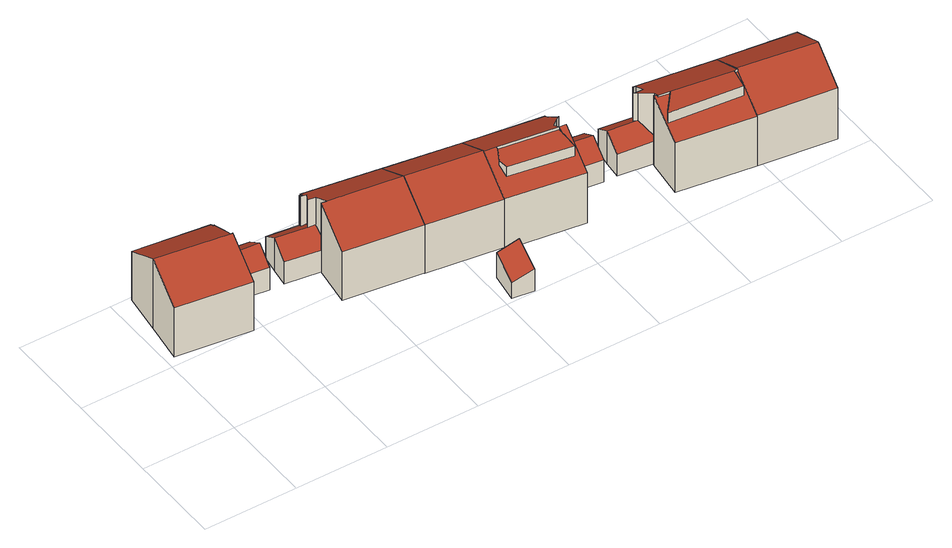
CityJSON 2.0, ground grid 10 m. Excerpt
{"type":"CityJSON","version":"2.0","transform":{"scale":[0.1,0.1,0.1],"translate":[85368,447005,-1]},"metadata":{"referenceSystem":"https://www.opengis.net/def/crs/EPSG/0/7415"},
"CityObjects":{
"building1":{"type":"Building","attributes":{"b3_bag_bag_overlap":0,"b3_dak_type":"slanted","b3_extrusie":0,"b3_h_dak_50p":6.65,"b3_h_dak_70p":7.26,"b3_h_dak_max":8.18,"b3_h_dak_min":2.48,"b3_h_maaiveld":-0.177,"b3_is_glas_dak":false,"b3_kas_warenhuis":false,"b3_mutatie_AHN3_AHN4":false,"b3_mutatie_AHN4_AHN5":false,"b3_n_vlakken":4,"b3_rmse_lod12":1.86,"b3_rmse_lod13":0.82,"b3_rmse_lod22":0.061,"b3_succes":true,"b3_t_run":104,"b3_val3dity_lod12":"[]","b3_val3dity_lod13":"[]","b3_val3dity_lod22":"[]","b3_volume_lod12":634.52,"b3_volume_lod13":588.98,"b3_volume_lod22":550.48,"geconstateerd":false,"oorspronkelijkbouwjaar":1955,"rf_force_lod11":false,"status":"Pand in gebruik","b3_opp_grond":85.35,"b3_opp_dak_plat":0,"b3_opp_dak_schuin":99.11,"b3_opp_scheidingsmuur":61.45,"b3_opp_buitenmuur":178.75,"b3_bouwlagen":3},"children":["building1-1"]},
"building1-1":{"type":"BuildingPart","parents":["building1"],"geometry":[{"type":"Solid","lod":"2.2","boundaries":[[[[0,1,2,3,4,5,6,7,8,9,10,11]],[[12,6,5,13]],[[14,7,6,12]],[[15,3,2,16]],[[16,2,1,17]],[[13,5,4,18]],[[19,20,21,22]],[[23,15,20,19]],[[24,8,7,14]],[[25,10,9,26]],[[27,28,11,10,25]],[[26,9,8,24]],[[22,21,29,30]],[[31,0,11,28]],[[30,29,28,27]],[[18,4,3,15,23]],[[17,1,0,31]],[[20,15,16,17,21]],[[30,27,25,26,24,14,12,19,22]],[[18,23,19,12,13]],[[17,31,28,29,21]]]],"semantics":{"surfaces":[{"type":"GroundSurface"},{"type":"WallSurface","on_footprint_edge":true},{"type":"WallSurface","on_footprint_edge":false},{"type":"RoofSurface","b3_h_dak_50p":3.44,"b3_h_dak_70p":3.69,"b3_h_dak_max":7.64,"b3_h_dak_min":2.67,"b3_azimut":187.67,"b3_hellingshoek":34.48},{"type":"RoofSurface","b3_h_dak_50p":6.74,"b3_h_dak_70p":7.26,"b3_h_dak_max":8.31,"b3_h_dak_min":5.56,"b3_azimut":7.14,"b3_hellingshoek":29.24},{"type":"RoofSurface","b3_h_dak_50p":7.09,"b3_h_dak_70p":7.57,"b3_h_dak_max":8.31,"b3_h_dak_min":5.82,"b3_azimut":188.24,"b3_hellingshoek":29.89},{"type":"RoofSurface","b3_h_dak_50p":3.07,"b3_h_dak_70p":3.37,"b3_h_dak_max":6.5,"b3_h_dak_min":2.29,"b3_azimut":6.94,"b3_hellingshoek":34.75}],"values":[[0,1,1,1,1,1,2,2,1,1,1,1,2,1,2,1,1,3,4,5,6]]}}]},
"building2":{"type":"Building","attributes":{"b3_bag_bag_overlap":0,"b3_dak_type":"slanted","b3_extrusie":0,"b3_h_dak_50p":6.77,"b3_h_dak_70p":7.34,"b3_h_dak_max":8.46,"b3_h_dak_min":2.53,"b3_h_maaiveld":-0.144,"b3_is_glas_dak":false,"b3_kas_warenhuis":false,"b3_mutatie_AHN3_AHN4":false,"b3_mutatie_AHN4_AHN5":false,"b3_n_vlakken":4,"b3_rmse_lod12":1.77,"b3_rmse_lod13":0.815,"b3_rmse_lod22":0.0645,"b3_succes":true,"b3_t_run":55,"b3_val3dity_lod12":"[]","b3_val3dity_lod13":"[]","b3_val3dity_lod22":"[]","b3_volume_lod12":651.35,"b3_volume_lod13":602.45,"b3_volume_lod22":562.8,"geconstateerd":false,"oorspronkelijkbouwjaar":1955,"rf_force_lod11":false,"status":"Pand in gebruik","b3_opp_grond":87.09,"b3_opp_dak_plat":0,"b3_opp_dak_schuin":100.43,"b3_opp_scheidingsmuur":61.87,"b3_opp_buitenmuur":189.91,"b3_bouwlagen":3},"children":["building2-1"]},
"building2-1":{"type":"BuildingPart","parents":["building2"],"geometry":[{"type":"Solid","lod":"2.2","boundaries":[[[[32,33,34,35,36,37,38,39,40,41,42]],[[43,44,41,40,45]],[[46,42,41,44]],[[47,36,35,48]],[[45,40,39,49]],[[50,37,36,47]],[[51,34,33,52]],[[53,54,44,43]],[[55,56,54,53]],[[57,32,42,46]],[[58,59,56,55]],[[49,39,38,60]],[[48,35,34,51,61]],[[61,51,62,63]],[[60,38,37,50]],[[52,33,32,57]],[[63,62,64,65]],[[65,64,59,58]],[[56,59,57,46,44,54]],[[60,53,43,45,49]],[[59,64,62,51,52,57]],[[65,58,55,53,60,50,47,48,61,63]]]],"semantics":{"surfaces":[{"type":"GroundSurface"},{"type":"WallSurface","on_footprint_edge":true},{"type":"WallSurface","on_footprint_edge":false},{"type":"RoofSurface","b3_h_dak_50p":3.46,"b3_h_dak_70p":3.79,"b3_h_dak_max":8.07,"b3_h_dak_min":2.71,"b3_azimut":187.86,"b3_hellingshoek":34.85},{"type":"RoofSurface","b3_h_dak_50p":7.16,"b3_h_dak_70p":7.65,"b3_h_dak_max":8.38,"b3_h_dak_min":5.91,"b3_azimut":186.66,"b3_hellingshoek":29.55},{"type":"RoofSurface","b3_h_dak_50p":3.06,"b3_h_dak_70p":3.36,"b3_h_dak_max":6.4,"b3_h_dak_min":2.31,"b3_azimut":8.12,"b3_hellingshoek":35.27},{"type":"RoofSurface","b3_h_dak_50p":6.87,"b3_h_dak_70p":7.36,"b3_h_dak_max":8.38,"b3_h_dak_min":5.63,"b3_azimut":9.1,"b3_hellingshoek":29.35}],"values":[[0,1,1,1,1,1,1,2,2,1,2,1,1,2,1,1,2,2,3,4,5,6]]}}]},
"building3":{"type":"Building","attributes":{"b3_dak_type":"slanted","b3_extrusie":0,"b3_h_dak_50p":2.38,"b3_h_dak_70p":2.43,"b3_h_dak_max":2.95,"b3_h_dak_min":1.64,"b3_h_maaiveld":-0.483,"b3_is_glas_dak":false,"b3_kas_warenhuis":false,"b3_mutatie_AHN3_AHN4":false,"b3_mutatie_AHN4_AHN5":false,"b3_n_vlakken":2,"b3_rmse_lod12":0.326,"b3_rmse_lod13":0.326,"b3_rmse_lod22":0.226,"b3_succes":true,"b3_t_run":54,"b3_val3dity_lod12":"[]","b3_val3dity_lod13":"[]","b3_val3dity_lod22":"[]","b3_volume_lod12":21.79,"b3_volume_lod13":21.79,"b3_volume_lod22":21.2,"geconstateerd":false,"oorspronkelijkbouwjaar":1955,"rf_force_lod11":false,"status":"Pand in gebruik","b3_opp_grond":7.5,"b3_opp_dak_plat":0,"b3_opp_dak_schuin":8.28,"b3_opp_scheidingsmuur":0,"b3_opp_buitenmuur":31.36},"children":["building3-1"]},
"building3-1":{"type":"BuildingPart","parents":["building3"],"geometry":[{"type":"Solid","lod":"2.2","boundaries":[[[[66,67,68,69]],[[70,68,67,71]],[[72,69,68,70]],[[73,66,69,72]],[[71,67,66,73]],[[71,73,72,70]]]],"semantics":{"surfaces":[{"type":"GroundSurface"},{"type":"WallSurface","on_footprint_edge":true},{"type":"RoofSurface","b3_h_dak_50p":2.43,"b3_h_dak_70p":2.64,"b3_h_dak_max":3.27,"b3_h_dak_min":1.64,"b3_azimut":234.89,"b3_hellingshoek":25.06}],"values":[[0,1,1,1,1,2]]}}]},
"building4":{"type":"Building","attributes":{"b3_bag_bag_overlap":0,"b3_dak_type":"slanted","b3_extrusie":0,"b3_h_dak_50p":6.88,"b3_h_dak_70p":7.36,"b3_h_dak_max":8.22,"b3_h_dak_min":5.63,"b3_h_maaiveld":-0.236,"b3_is_glas_dak":false,"b3_kas_warenhuis":false,"b3_mutatie_AHN3_AHN4":false,"b3_mutatie_AHN4_AHN5":false,"b3_n_vlakken":2,"b3_rmse_lod12":0.873,"b3_rmse_lod13":0.873,"b3_rmse_lod22":0.0157,"b3_succes":true,"b3_t_run":51,"b3_val3dity_lod12":"[]","b3_val3dity_lod13":"[]","b3_val3dity_lod22":"[]","b3_volume_lod12":541.34,"b3_volume_lod13":541.34,"b3_volume_lod22":506.83,"geconstateerd":false,"oorspronkelijkbouwjaar":1955,"rf_force_lod11":false,"status":"Pand in gebruik","b3_opp_grond":71,"b3_opp_dak_plat":0,"b3_opp_dak_schuin":81.6,"b3_opp_scheidingsmuur":123.55,"b3_opp_buitenmuur":97.06,"b3_bouwlagen":3},"children":["building4-1"]},
"building4-1":{"type":"BuildingPart","parents":["building4"],"geometry":[{"type":"Solid","lod":"2.2","boundaries":[[[[74,75,76,77,78,79]],[[80,76,75,81]],[[82,77,76,80]],[[49,78,77,82]],[[60,79,78,49]],[[50,74,79,60]],[[81,75,74,50]],[[60,49,82,80]],[[81,50,60,80]]]],"semantics":{"surfaces":[{"type":"GroundSurface"},{"type":"WallSurface","on_footprint_edge":true},{"type":"RoofSurface","b3_h_dak_50p":7.05,"b3_h_dak_70p":7.55,"b3_h_dak_max":8.3,"b3_h_dak_min":5.78,"b3_azimut":186.04,"b3_hellingshoek":29.65},{"type":"RoofSurface","b3_h_dak_50p":6.72,"b3_h_dak_70p":7.22,"b3_h_dak_max":8.3,"b3_h_dak_min":5.51,"b3_azimut":9.18,"b3_hellingshoek":29.41}],"values":[[0,1,1,1,1,1,1,2,3]]}}]},
"building5":{"type":"Building","attributes":{"b3_bag_bag_overlap":0,"b3_dak_type":"slanted","b3_extrusie":0,"b3_h_dak_50p":6.63,"b3_h_dak_70p":7.64,"b3_h_dak_max":8.11,"b3_h_dak_min":2.15,"b3_h_maaiveld":-0.476,"b3_is_glas_dak":false,"b3_kas_warenhuis":false,"b3_mutatie_AHN3_AHN4":false,"b3_mutatie_AHN4_AHN5":false,"b3_n_vlakken":5,"b3_rmse_lod12":2.17,"b3_rmse_lod13":1.09,"b3_rmse_lod22":0.208,"b3_succes":true,"b3_t_run":215,"b3_val3dity_lod12":"[]","b3_val3dity_lod13":"[]","b3_val3dity_lod22":"[303,307]","b3_volume_lod12":709.91,"b3_volume_lod13":650.41,"b3_volume_lod22":587.74,"geconstateerd":false,"oorspronkelijkbouwjaar":1955,"rf_force_lod11":false,"status":"Pand in gebruik","b3_opp_grond":87.54,"b3_opp_dak_plat":17.67,"b3_opp_dak_schuin":85.44,"b3_opp_scheidingsmuur":61.67,"b3_opp_buitenmuur":207.55,"b3_bouwlagen":3},"children":["building5-1"]},
"building5-1":{"type":"BuildingPart","parents":["building5"],"geometry":[{"type":"Solid","lod":"2.2","boundaries":[[[[83,84,85,86,87,88,89,90,91,92,93]],[[94,87,86,95]],[[96,90,89,97]],[[98,88,87,94]],[[97,89,88,98,99]],[[95,86,85,100]],[[101,102,103,104]],[[105,106,107]],[[102,101,107]],[[108,93,92,81]],[[109,83,93,108]],[[100,85,84,110]],[[111,91,90,96]],[[81,92,91,111]],[[104,103,112,113]],[[114,115,116,117]],[[106,105,118,119]],[[120,121,110,122]],[[99,98,123,118,119]],[[119,118,124]],[[113,112,124]],[[119,118,123,115,114]],[[122,110,84,83,109]],[[117,116,121,120]],[[119,124,112,103,102,107,106,111,96,97,99]],[[113,124,118,105,107,101,104]],[[115,123,98,94,95,116]],[[117,120,122,109,108,81,111,106,119,114]],[[121,116,95,100,110]]]],"semantics":{"surfaces":[{"type":"GroundSurface"},{"type":"WallSurface","on_footprint_edge":true},{"type":"WallSurface","on_footprint_edge":false},{"type":"RoofSurface","b3_h_dak_50p":6.49,"b3_h_dak_70p":6.9,"b3_h_dak_max":8.12,"b3_h_dak_min":5.77,"b3_azimut":186.39,"b3_hellingshoek":29.6},{"type":"RoofSurface","b3_h_dak_50p":7.74,"b3_h_dak_70p":7.76,"b3_h_dak_max":8.12,"b3_h_dak_min":7.69,"b3_azimut":64.02,"b3_hellingshoek":0.948},{"type":"RoofSurface","b3_h_dak_50p":3.06,"b3_h_dak_70p":3.32,"b3_h_dak_max":6.96,"b3_h_dak_min":2.36,"b3_azimut":186.95,"b3_hellingshoek":35.13},{"type":"RoofSurface","b3_h_dak_50p":6.64,"b3_h_dak_70p":7.11,"b3_h_dak_max":7.95,"b3_h_dak_min":5.46,"b3_azimut":8.83,"b3_hellingshoek":29.35},{"type":"RoofSurface","b3_h_dak_50p":2.84,"b3_h_dak_70p":3.13,"b3_h_dak_max":6.32,"b3_h_dak_min":2.15,"b3_azimut":8.84,"b3_hellingshoek":35.1}],"values":[[0,1,1,1,1,1,2,2,2,1,1,1,1,1,2,2,2,2,2,2,2,2,1,2,3,4,5,6,7]]}}]},
"building6":{"type":"Building","attributes":{"b3_bag_bag_overlap":0,"b3_dak_type":"slanted","b3_extrusie":0,"b3_h_dak_50p":6.5,"b3_h_dak_70p":7.43,"b3_h_dak_max":8.23,"b3_h_dak_min":2.22,"b3_h_maaiveld":-0.413,"b3_is_glas_dak":false,"b3_kas_warenhuis":false,"b3_mutatie_AHN3_AHN4":false,"b3_mutatie_AHN4_AHN5":false,"b3_n_vlakken":5,"b3_rmse_lod12":1.99,"b3_rmse_lod13":1.1,"b3_rmse_lod22":0.0855,"b3_succes":true,"b3_t_run":155,"b3_val3dity_lod12":"[]","b3_val3dity_lod13":"[]","b3_val3dity_lod22":"[]","b3_volume_lod12":695.71,"b3_volume_lod13":650.79,"b3_volume_lod22":588.79,"geconstateerd":false,"oorspronkelijkbouwjaar":1955,"rf_force_lod11":false,"status":"Pand in gebruik","b3_opp_grond":88.05,"b3_opp_dak_plat":0,"b3_opp_dak_schuin":102.67,"b3_opp_scheidingsmuur":62.4,"b3_opp_buitenmuur":204.25,"b3_bouwlagen":3},"children":["building6-1"]},
"building6-1":{"type":"BuildingPart","parents":["building6"],"geometry":[{"type":"Solid","lod":"2.2","boundaries":[[[[125,126,127,128,129,130,131,132,133,134,135,136]],[[137,126,125,138]],[[139,140,141,142]],[[143,128,127,144]],[[145,129,128,143]],[[142,141,146,147]],[[147,146,148,149]],[[150,134,133,151,152]],[[152,151,153,154]],[[138,125,136,148]],[[149,148,136,135,155]],[[151,133,132,156]],[[156,132,131,157]],[[158,159,160,161]],[[162,130,129,145]],[[157,131,130,162]],[[163,164,165,166]],[[161,160,164,163]],[[167,168,140,139]],[[169,170,168,167]],[[171,172,170,169]],[[166,165,144,173]],[[172,171,166]],[[174,175,159,158]],[[154,153,175,174]],[[155,135,134,150]],[[173,144,127,126,137]],[[169,167,139,142,147]],[[144,165,164,160,162,145,143]],[[175,153,151,156,157,162,160,159]],[[155,150,152,154,174,158,161,163,166,171,169,147,149]],[[173,137,138,148,146,141,140,168,170,172,166]]]],"semantics":{"surfaces":[{"type":"GroundSurface"},{"type":"WallSurface","on_footprint_edge":true},{"type":"WallSurface","on_footprint_edge":false},{"type":"RoofSurface","b3_h_dak_50p":8.03,"b3_h_dak_70p":8.08,"b3_h_dak_max":8.17,"b3_h_dak_min":7.89,"b3_azimut":189.34,"b3_hellingshoek":7.08},{"type":"RoofSurface","b3_h_dak_50p":3.18,"b3_h_dak_70p":3.48,"b3_h_dak_max":7.75,"b3_h_dak_min":2.44,"b3_azimut":188.06,"b3_hellingshoek":35},{"type":"RoofSurface","b3_h_dak_50p":2.81,"b3_h_dak_70p":3.16,"b3_h_dak_max":6.38,"b3_h_dak_min":2.08,"b3_azimut":7.87,"b3_hellingshoek":34.63},{"type":"RoofSurface","b3_h_dak_50p":6.67,"b3_h_dak_70p":7.21,"b3_h_dak_max":8.17,"b3_h_dak_min":5.37,"b3_azimut":7.84,"b3_hellingshoek":28.95},{"type":"RoofSurface","b3_h_dak_50p":6.45,"b3_h_dak_70p":6.68,"b3_h_dak_max":8.11,"b3_h_dak_min":5.78,"b3_azimut":187.97,"b3_hellingshoek":29.06}],"values":[[0,1,2,1,1,2,2,1,2,1,1,1,1,2,1,1,2,2,2,2,2,2,2,2,2,1,1,3,4,5,6,7]]}}]},
"building7":{"type":"Building","attributes":{"b3_bag_bag_overlap":0,"b3_dak_type":"slanted","b3_extrusie":0,"b3_h_dak_50p":6.83,"b3_h_dak_70p":7.25,"b3_h_dak_max":7.99,"b3_h_dak_min":5.53,"b3_h_maaiveld":-0.372,"b3_is_glas_dak":false,"b3_kas_warenhuis":false,"b3_mutatie_AHN3_AHN4":false,"b3_mutatie_AHN4_AHN5":false,"b3_n_vlakken":2,"b3_rmse_lod12":0.826,"b3_rmse_lod13":0.826,"b3_rmse_lod22":0.028,"b3_succes":true,"b3_t_run":43,"b3_val3dity_lod12":"[]","b3_val3dity_lod13":"[]","b3_val3dity_lod22":"[]","b3_volume_lod12":543.82,"b3_volume_lod13":543.82,"b3_volume_lod22":511.6,"geconstateerd":false,"oorspronkelijkbouwjaar":1955,"rf_force_lod11":false,"status":"Pand in gebruik","b3_opp_grond":71.17,"b3_opp_dak_plat":0,"b3_opp_dak_schuin":81.02,"b3_opp_scheidingsmuur":125.23,"b3_opp_buitenmuur":98.17,"b3_bouwlagen":3},"children":["building7-1"]},
"building7-1":{"type":"BuildingPart","parents":["building7"],"geometry":[{"type":"Solid","lod":"2.2","boundaries":[[[[176,125,177,135,178,179]],[[180,179,178,181]],[[155,135,177,182]],[[183,125,176,184]],[[182,177,125,183]],[[181,178,135,155]],[[184,176,179,180]],[[181,155,182,180]],[[184,180,182,183]]]],"semantics":{"surfaces":[{"type":"GroundSurface"},{"type":"WallSurface","on_footprint_edge":true},{"type":"RoofSurface","b3_h_dak_50p":6.6,"b3_h_dak_70p":7.09,"b3_h_dak_max":8.15,"b3_h_dak_min":5.36,"b3_azimut":7.22,"b3_hellingshoek":29.03},{"type":"RoofSurface","b3_h_dak_50p":7.01,"b3_h_dak_70p":7.46,"b3_h_dak_max":8.15,"b3_h_dak_min":5.84,"b3_azimut":188.41,"b3_hellingshoek":28.02}],"values":[[0,1,1,1,1,1,1,2,3]]}}]}
},
"vertices":[
[136,174,8],[134,155,8],[131,135,8],[94,140,8],[88,97,8],[8,108,8],[14,151,8],[20,194,8],[100,184,8],[100,182,8],[99,179,8],[100,179,8],[14,151,92],[8,108,67],[20,194,67],[94,140,35],[131,135,35],[134,155,49],[88,97,67],[92,140,92],[92,140,35],[96,159,48],[96,159,81],[94,140,92],[100,184,67],[99,179,70],[100,182,68],[100,179,70],[100,179,35],[100,178,35],[100,178,70],[136,174,35],
[149,153,9],[152,172,9],[186,168,9],[189,167,9],[190,172,9],[271,160,9],[266,117,9],[260,74,9],[177,85,9],[183,128,9],[146,133,9],[183,128,93],[183,128,35],[177,85,68],[146,133,36],[190,172,68],[189,167,71],[260,74,67],[271,160,67],[186,168,35],[152,172,35],[189,127,93],[189,127,35],[190,147,82],[190,147,49],[149,153,49],[182,148,82],[182,148,49],[266,117,92],[186,168,71],[185,164,37],[185,164,73],[191,163,38],[191,163,73],
[313,36,5],[336,33,5],[331,1,5],[308,4,5],[331,1,32],[336,33,43],[308,4,24],[313,36,35],
[271,160,8],[352,149,8],[346,106,8],[340,63,8],[260,74,8],[266,117,8],[346,106,91],[352,149,66],[340,63,66],
[435,132,5],[436,132,5],[472,128,5],[469,109,5],[467,89,5],[429,94,5],[423,51,5],[340,63,5],[346,105,5],[352,149,5],[435,137,5],[467,89,32],[469,109,46],[340,63,67],[423,51,66],[429,94,32],[429,94,90],[472,128,33],[352,89,88],[352,89,83],[353,78,77],[353,78,88],[359,103,88],[359,103,91],[357,98,88],[435,137,66],[435,132,68],[436,132,34],[346,105,91],[421,68,75],[421,68,87],[423,105,84],[423,105,39],[432,114,46],[432,114,79],[422,95,87],[422,95,90],[439,121,75],[439,121,41],[436,132,68],[422,95,32],[422,89,87],
[594,28,6],[512,40,6],[517,82,6],[518,83,6],[481,88,6],[483,107,6],[486,126,6],[523,122,6],[523,123,6],[524,126,6],[608,114,6],[600,68,6],[512,40,66],[594,28,66],[516,57,88],[516,57,76],[593,48,77],[593,48,89],[518,83,33],[517,82,32],[481,88,32],[596,68,88],[596,68,91],[600,68,88],[600,68,91],[524,126,65],[523,123,32],[523,123,67],[526,124,30],[526,124,66],[608,114,65],[523,122,32],[486,126,33],[512,108,76],[512,108,43],[514,103,46],[514,103,79],[483,107,46],[521,87,87],[521,87,36],[520,81,32],[520,81,90],[517,59,89],[517,59,77],[532,77,91],[532,77,89],[520,79,91],[520,79,89],[517,82,90],[524,109,74],[524,109,41],
[675,17,6],[601,71,6],[689,103,6],[682,59,6],[682,59,90],[689,103,66],[601,71,90],[594,28,67],[675,17,68]
]}
